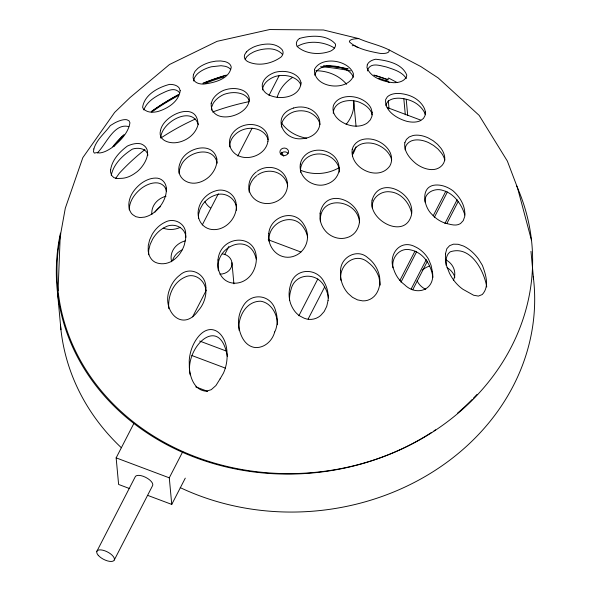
<?xml version="1.0" encoding="UTF-8"?>
<svg xmlns="http://www.w3.org/2000/svg" width="591" height="591" viewBox="0 0 591 591"><rect width="100%" height="100%" fill="white"/><g stroke="black" fill="none" stroke-linecap="round" stroke-linejoin="round"><path stroke-width="0.89" d="M218.411 270.789C213.713 246.683 249.845 230.741 256.191 258.976M340.977 280.333C338.207 265.071 355.472 251.109 368.319 262.574A30.658 28.338 89.4 0 1 379.008 277.489L380.294 285.106M446.006 265.167C445.873 260.498 445.917 254.817 450.202 251.84C470.466 244.984 484.103 270.523 486.74 286.975M393.03 267.753C391.094 257.58 399.9 247.141 410.538 249.882C423.481 252.49 431.319 265.034 432.871 277.393M148.644 254.765L148.71 250.259L150.07 244.63L152.604 239.141A30.658 24.792 -78 0 1 165.236 227.114C173.547 222.275 185.375 227.254 185.951 237.316M269.082 241.224C267.088 222.334 293.587 210.684 304.04 228.34A22.739 22.539 20 0 1 307.645 237.641M320.396 221.736C318.652 193.811 358.235 199.071 359.505 222.689M236.563 210.293C237.294 199.366 225.636 191.152 215.486 195.104A22.739 19.998 -53.3 0 0 202.617 204.545L200.009 209.266L198.591 214.282L198.487 218.411M372.367 208.32C370.904 198.45 380.604 190.583 389.994 191.824C401.045 192.681 409.378 202.816 411.587 213.092M425.121 202.24C423.828 192.659 435.013 187.473 443.087 190.487C454.183 193.575 461.711 204.486 464.858 215.013M249.166 192.105C248.634 185.737 251.7 179.479 256.745 175.638M300.553 172.321C299.836 166.041 303.161 159.777 308.613 156.652A19.776 17.242 10.2 0 1 332.438 158.381C336.501 161.698 339.773 166.662 339.419 172.092M58.066 290.713L60.201 236.444L65.306 208.18L82.829 157.634L114.61 112.453L130.064 97.537L169.484 64.522L217.089 41.326L269.622 29.55L323.506 29.986L358.767 38.607C368.747 43.054 379.599 45.056 389.262 50.021L420.822 66.547L438.204 77.953L479.146 115.385L507.344 161.055L517.48 187.702L531.472 240.249M352.495 156.054C352.066 150.816 356.1 146.265 360.687 144.307A22.739 17.671 32 0 1 375.484 144.093C381.971 146.25 387.836 150.683 390.725 156.999A18.107 14.96 37.5 0 1 391.656 160.043M281.368 127.058C281.117 119.7 287.425 113.952 293.978 111.795A19.355 15.573 -0.6 0 1 308.886 112.164C314.168 114.336 319.081 118.71 319.96 124.598M160.818 137.673C161.24 122.448 191.602 104.843 198.332 124.509M405.138 149.848C404.813 144.98 409.024 141.16 413.53 140.244A30.658 19.799 47.2 0 1 428.564 142.608L433.572 145.46L438.012 149.072L441.566 153.202A15.794 10.202 47.2 0 1 444.846 160.176M211.371 110.258L211.571 107.289L213.1 103.528A18.107 11.894 -23.8 0 1 223.989 94.412C230.062 92.218 236.925 91.812 242.96 94.353A22.739 14.361 -16.7 0 1 249.306 100.95M333.25 113.258C333.73 100.189 351.955 98.062 361.264 103.093A18.107 12.448 19.3 0 1 371.429 112.379L372.123 114.868M111.241 175.35C113.561 163.98 122.854 155.145 132.354 149.146C137.954 147.248 146.657 148.252 147.927 155.197M314.737 75.205C317.988 60.747 348.823 64.508 353.381 77.207M193.678 81.011C193.804 77.864 195.894 75.197 198.17 73.195A15.794 6.553 -20.8 0 1 211.319 66.783L221.041 65.704L225.193 66.295A30.658 12.714 -20.8 0 1 230.697 69.561M385.96 105.833L386.108 104.297L387.748 101.674A30.658 15.44 28.4 0 1 399.154 98.18C406.194 98.623 413.397 100.706 418.797 105.412A15.794 9.013 37.9 0 1 425.313 114.506M367.558 70.957L367.728 69.568C371.141 62.062 380.161 65.741 386.145 66.909C393.436 69.398 402.028 71.592 406.349 78.588M143.812 109.933C146.649 102.302 153.704 97.589 160.626 94.006C166.367 91.435 174.508 86.271 179.634 92.794M202.277 224.949L218.323 193.789M237.745 156.076L252.098 128.203M268.986 95.41L279.122 75.737M129.754 488.631L118.614 484.45L116.146 457.87L133.898 423.4M192.592 316.887L206.082 290.683M224.639 254.647L228.857 246.462M96.843 551.351L135.221 476.826A9.737 4.167 27.2 0 1 145.519 477.269A9.737 4.167 27.2 0 1 152.677 485.455L114.299 559.972M147.75 495.398L171.752 504.411L169.285 477.831L182.811 451.568M171.752 504.411L185.279 478.149M298.861 315.764L317.84 278.915M308.125 319.059L324.57 287.123M399.819 280.57L415.015 251.057M433.173 215.804L445.836 191.211M400.964 282.158L416.581 251.825M434.319 217.392L447.402 191.979M411.173 288.992L426.355 259.523M444.905 223.501L457.124 199.758M412.74 289.76L427.492 261.111M446.885 223.457L458.269 201.354M245.176 59.299L246.809 56.677L249.631 54.209L253.428 52.06A15.794 6.213 -10.9 0 1 267.945 48.802C273.256 48.602 278.959 50.287 282.513 54.402M297.207 46.482C308.103 39.996 323.705 41.377 334.462 48.011M97.345 152.884C106.173 144.411 113.989 122.566 128.882 126.644M113.871 146.612L116.479 142.896A229.869 200.46 -5.3 0 1 122.758 136.373M115.644 178.475L119.301 173.274A229.869 200.46 -5.3 0 1 144.928 149.575M256.391 171.841C250.067 176.539 246.942 185.323 249.978 192.777A19.355 17.737 -16.6 0 0 260.166 202.321C268.137 205.24 277.563 202.853 283.185 196.485A19.776 18.365 -7.6 0 0 283.857 174.242C277.644 166.145 265.226 165.377 257.233 171.227M257.58 175.025C265.581 169.174 277.992 169.942 284.212 178.031A19.776 18.365 -7.6 0 1 287.691 186.017M293.631 107.998C270.826 115.326 282.387 140.894 302.141 138.715A19.776 16.304 5.2 0 0 319.605 125.743C321.179 118.037 315.483 110.953 308.539 108.367M352.236 45.758L353.898 45.381L358.131 47.679M358.767 38.607L354.644 38.895A51.72 8.577 12 0 0 349.414 41.895C357.186 49.046 369.811 51.439 380.087 53.389A51.72 11.133 23.8 0 0 388.863 51.727L389.262 50.021M387.157 107.518L420.755 120.136M268.225 239.747L300.9 252.025M199.647 341.037L226.301 351.054M191.861 355.523L225.393 368.119M195.68 386.854L207.677 391.36M116.146 457.87L169.285 477.831M397.174 82.548L388.523 78.019L386.462 80.952L389.609 82.6M300.804 84.964C299.364 80.42 294.658 77.946 290.417 76.498A18.114 11.199 -2.1 0 0 275.532 76.365C270.161 78.241 264.783 81.698 262.936 87.365A22.739 14.051 -9.4 0 0 262.611 89.958M217.229 163.168C213.336 144.463 185.966 151.828 180.853 166.174A18.107 14.177 -43.3 0 0 179.132 173.422M166.307 191.122C165.731 185.921 160.782 182.649 155.788 182.826A30.658 20.087 -58.9 0 0 141.426 188.33C135.649 192.917 130.7 199.145 129.503 206.599A15.794 11.584 -68.3 0 0 129.266 209.938M205.934 290.587C205.232 280.592 194.757 272.119 185.035 277.127C172.971 282.38 167.704 296.209 168.775 308.65M227.313 356.314C219.793 312.654 184.163 348.158 190.162 374.827M530.977 251.308L533.577 279.336M406.224 99.399L407.716 115.481M403.816 98.594L405.315 114.78M388.294 100.736L389.048 108.833M356.041 126.238L353.662 100.64A38.962 33.975 -5.3 0 1 346.104 124.435M231.953 262.707L233.91 283.835M57.423 291.747L60.947 329.719M239.178 330.532C237.39 317.323 246.055 300.996 260.72 301.211C271.446 302.895 277.63 314.663 277.445 324.762M355.922 146.886A38.962 33.975 -5.3 0 1 352.768 154.288M339.241 167.63A38.962 33.975 -5.3 0 1 300.368 170.156M283.791 156.253A38.962 33.975 -5.3 0 1 281.7 152.242M306.707 138.198A38.962 33.975 -5.3 0 1 281.575 123.046M277.149 97.397A38.962 33.975 -5.3 0 1 292.309 77.591M315.801 70.75A38.962 33.975 -5.3 0 1 346.599 84.306M222.253 253.835A11.687 10.195 -5.3 0 1 231.945 264.702A11.687 10.195 -5.3 0 1 219.926 274.15M516.453 185.485A238.084 207.626 -5.3 0 1 317.663 472.098A238.084 207.626 -5.3 0 1 60.725 234.029M280.651 154.14A4.314 3.768 -5.3 0 1 288.083 153.342M113.502 145.778A230.224 200.77 -5.3 0 1 124.058 134.563M151.274 111.588A230.224 200.77 -5.3 0 1 178.452 94.663M202.853 83.279A230.224 200.77 -5.3 0 1 226.331 75.116M326.269 65.697A230.224 200.77 -5.3 0 1 347.996 68.785M373.822 75.005A230.224 200.77 -5.3 0 1 388.383 79.837M112.859 146.694A230.291 200.829 -5.3 0 1 122.765 136.041M151.252 111.788A230.291 200.829 -5.3 0 1 178.438 94.863M203.718 83.124A230.291 200.829 -5.3 0 1 226.338 75.308M323.558 65.631A230.291 200.829 -5.3 0 1 348.033 68.977M374.746 75.456A230.291 200.829 -5.3 0 1 387.593 79.726M328.411 297.967A30.658 30.23 -37.7 0 0 324.636 286.93C317.433 271.867 294.835 272.562 291.001 289.634A30.658 30.267 20.9 0 0 289.553 300.317M229.833 146.96A19.355 16.275 -18.4 0 1 231.569 139.18C235.639 131.845 244.157 127.782 252.423 128.336A19.776 16.097 -13.4 0 1 268.151 139.941M293.631 107.998A19.355 15.573 -0.6 0 1 308.539 108.367M533.259 276.625A237.663 207.256 -5.3 0 1 427.854 474.913A237.663 207.256 -5.3 0 1 180.211 487.612M121.34 447.734A237.663 207.256 -5.3 0 1 60.496 325.183M172.491 260.572A19.481 16.991 -5.3 0 1 182.102 249.89M422.151 270.323A19.481 16.991 -5.3 0 1 429.214 266.149M447.055 267.664A19.481 16.991 -5.3 0 1 454.878 277.245M155.005 212.088A19.481 16.991 -5.3 0 1 160.641 206.488M180.388 227.291A19.481 16.991 -5.3 0 1 163.175 228.141M151.872 214.548A19.481 16.991 -5.3 0 1 166.027 196.212M477.003 394.411A237.663 207.256 -5.3 0 1 473.332 398.29M472.083 399.568A237.663 207.256 -5.3 0 1 457.486 413.175M435.523 429.842A237.663 207.256 -5.3 0 1 433.993 430.861M431.696 432.361A237.663 207.256 -5.3 0 1 165.842 444.173A237.663 207.256 -5.3 0 1 60.459 233.135M151.821 111.928A229.869 200.46 -5.3 0 1 177.603 96.008M205.417 83.272A229.869 200.46 -5.3 0 1 223.649 77.015M320.618 66.672A229.869 200.46 -5.3 0 1 350.781 70.92M378.565 78.211A229.869 200.46 -5.3 0 1 387.179 81.189M160.789 138.087A229.869 200.46 -5.3 0 1 195.385 119.02M212.568 112.024A229.869 200.46 -5.3 0 1 248.885 101.689M445.636 259.678A19.481 16.991 -5.3 0 1 453.445 280.164M425.764 289.354A19.481 16.991 -5.3 0 1 417.106 280.695M171.7 261.783A19.481 16.991 -5.3 0 1 185.33 240.833M210.418 207.877A19.481 16.991 -5.3 0 1 204.944 201.657M205.86 287.455L205.838 293.557A30.658 28.516 78.2 0 1 198.473 310.393C182.405 333.546 161.387 310.445 169.432 289.9A30.658 26.846 -88.7 0 1 179.797 275.155C190.08 265.544 205.978 273.995 205.86 287.455M217.99 259.944C215.346 291.104 252.327 290.07 256.139 262.072C259.501 232.765 220.443 233.667 217.99 259.944M340.556 270.36L340.534 276.462A30.658 29.572 -72.4 0 0 348.055 293.417L352.517 297.332L357.503 299.881L362.667 300.878A15.794 15.233 -72.4 0 0 375.817 294.473C380.279 288.194 380.914 279.964 378.565 272.747A30.658 28.338 89.4 0 0 367.883 257.831C357.533 248.102 340.852 256.9 340.556 270.36M432.464 272.037C435.286 290.033 416.507 296.63 404.562 284.714A30.658 28.338 89.4 0 1 393.879 269.799C387.489 255.46 399.679 238.454 415.333 246.839A30.658 26.617 76.7 0 1 428.49 259.08L431.105 265.433L432.464 272.037M445.451 253.783L445.429 259.848L446.789 266.452L449.441 273.145A51.72 39.316 -84.9 0 0 462.96 289.302L473.635 295.249L478.4 296.084L482.256 294.532C489.806 286.472 485.713 274.35 482.382 265.322L478.533 259.035A51.72 34.721 81.5 0 0 463.403 246.004L458.188 244.29L453.489 244.172L449.625 245.657L446.862 248.663L445.451 253.783M185.677 233.275L185.626 239.067L184.296 245.006A30.658 26.846 -88.7 0 1 173.931 259.752C168.605 263.815 161.343 265.078 155.182 262.249A15.794 12.766 -78 0 1 148.186 250.916L148.275 245.516L149.634 239.88L152.168 234.398A30.658 24.792 -78 0 1 164.793 222.364C173.451 217.303 185.33 222.955 185.677 233.275M268.757 233.526C267.583 242.369 272.096 251.736 280.267 255.622A18.107 17.966 -25.9 0 0 295.153 255.74C301.698 253.059 306.249 246.853 307.298 239.909A22.739 22.539 20 0 0 303.663 224.262C294.163 208.187 270.168 216.232 268.757 233.526M320.093 213.211L320.004 218.544A22.739 22.236 41.6 0 0 327.281 232.92C332.497 237.589 339.906 239.732 346.71 237.7A18.092 17.235 46.5 0 0 357.585 228.584C368.976 204.552 326.003 183.018 320.093 213.211M464.822 213.381L464.77 216.306L463.285 220.583L460.515 223.568C456.171 226.323 451.28 224.587 446.774 223.561A30.658 24.527 66.2 0 1 432.006 214.452C422.897 206.067 419.987 184.377 437.525 184.998A30.658 22.199 56.5 0 1 452.935 190.738C459.377 196.426 464.681 204.619 464.822 213.381M236.223 204.493C237.708 218.663 223.753 232.714 209.421 229.027A18.107 16.688 -56.5 0 1 199.263 219.734C196.766 213.292 198.443 206.045 202.24 200.475A22.739 19.998 -53.3 0 1 215.102 191.033C224.669 187.458 235.624 194.173 236.223 204.493M166.322 188.093C166.847 195.562 163.426 202.661 158.676 208.224A30.658 22.488 -68.3 0 1 144.684 217.104L139.978 217.577L135.797 216.675L132.421 214.467A15.794 11.584 -68.3 0 1 129.06 201.856C130.256 194.402 135.206 188.174 140.983 183.587A30.658 20.087 -58.9 0 1 155.344 178.083C161.217 177.714 165.975 182.324 166.322 188.093M372.094 200.12C367.691 220.162 404.953 240.249 411.432 215.035C415.924 193.102 379.585 174.293 372.094 200.12M300.346 164.047C298.034 178.009 313.984 188.647 326.572 184.163A19.355 17.479 8.9 0 0 337.491 175.298C341.162 168.176 338.421 159.208 332.083 154.583A19.776 17.242 10.2 0 0 308.266 152.862C304.202 155.293 301.115 159.326 300.346 164.047M110.628 169.787L110.539 171.929L111.603 175.387L113.841 177.625L117.092 178.489L121.185 178.349A30.658 20.087 -58.9 0 0 135.546 172.845C143.879 167.386 154.761 149.479 141.116 143.931A30.658 17.76 -49.6 0 0 127.397 146.066C119.626 151.784 112.068 159.925 110.628 169.787M216.853 159.09C217.362 165.894 213.816 172.336 208.985 176.886A22.739 18.919 -48.8 0 1 194.757 183.18C188.773 183.572 182.553 180.728 179.959 175.121A18.107 14.177 -43.3 0 1 180.477 162.097C185.589 147.75 212.959 140.385 216.853 159.09M352.221 149.316C349.37 168.095 378.336 182.213 389.838 165.945A18.107 14.96 37.5 0 0 390.348 152.921C387.46 146.605 381.594 142.172 375.1 140.015A22.739 17.671 32 0 0 360.311 140.237C356.417 141.929 353.27 145.135 352.221 149.316M267.922 141.456C265.226 158.159 238.557 164.232 230.675 148.156A19.355 16.275 -18.4 0 1 231.214 135.383C235.292 128.048 243.802 123.984 252.069 124.538A19.776 16.097 -13.4 0 1 268.092 137.784L267.922 141.456M160.508 130.559C157.96 139.986 168.465 143.495 175.845 142.69C185.685 141.633 195.259 134.851 197.948 125.07C198.332 99.783 163.338 114.403 160.508 130.559M404.835 142.734C403.535 151.37 410.028 158.809 416.249 163.855A30.658 22.199 56.5 0 0 431.659 169.602C437.266 169.846 442.888 166.588 444.484 161.062A15.794 10.202 47.2 0 0 441.122 148.459L437.569 144.33L433.137 140.717L428.12 137.866A30.658 19.799 47.2 0 0 413.087 135.494L409.223 136.949L406.409 139.417L404.835 142.734M372.167 112.327L371.946 116.25L370.394 119.796L367.624 122.721A22.739 16.592 25.9 0 1 354.194 126.09C344.191 125.255 330.325 117.084 333.45 105.383C338.059 95.254 352 94.9 360.887 99.015A18.107 12.448 19.3 0 1 371.052 108.308L372.167 112.327M211.194 103.218C209.931 126.341 249.816 117.055 249.299 98.579A22.739 14.361 -16.7 0 0 242.583 90.275C236.548 87.734 229.685 88.148 223.612 90.334A18.107 11.894 -23.8 0 0 212.723 99.458L211.194 103.218M425.357 112.002L425.092 115.489L423.488 118.407L420.644 120.571A30.658 17.494 37.9 0 1 406.97 121.354C397.315 118.71 384.342 111.123 385.664 99.547L387.304 96.931A30.658 15.44 28.4 0 1 398.718 93.437C405.751 93.88 412.954 95.964 418.362 100.669A15.794 9.013 37.9 0 1 425.357 112.002M301.063 82.925C299.718 98.719 276.182 101.142 265.632 92.861A22.739 14.051 -9.4 0 1 262.559 83.287C264.406 77.62 269.777 74.156 275.155 72.301A18.114 11.177 -2.1 0 1 290.033 72.427C295.079 73.927 300.154 77.428 301.063 82.925M314.493 69.406C313.282 87.749 346.001 91.967 353.123 76.712L353.448 73.934C348.919 59.876 321.253 55.768 314.493 69.406M180.189 90.682C178.859 101.615 167.608 108.678 157.79 111.536A30.658 15.669 -40.2 0 1 145.681 110.547L143.532 109.246L142.601 107.252C144.573 94.545 158.262 87.335 169.551 84.38A30.658 13.948 -30.6 0 1 179.199 88.044L180.189 90.682M193.39 74.725L193.087 77.805L194.077 80.442A30.658 13.948 -30.6 0 0 203.718 84.114C214.082 82.747 229.19 79.305 231.229 67.263A30.658 12.714 -20.8 0 0 224.757 61.553L220.598 60.954L215.87 61.124L210.876 62.04A15.794 6.553 -20.8 0 0 197.734 68.445L194.956 71.4L193.39 74.725M93.836 148.954L93.518 151.835L94.383 153.113L96.488 152.633L99.569 152.966A51.72 19.895 -58.6 0 0 112.925 146.908C120.475 140.717 128.35 132.79 129.946 122.81L129.015 120.808L126.888 119.766A51.72 15.3 -47.3 0 0 115.142 122.699L110.332 125.558C104.806 133.211 96.54 139.609 93.836 148.954M367.284 64.818L366.959 67.603C370.749 77.79 383.374 81.669 393.281 82.696A30.658 15.44 28.4 0 0 404.687 79.194L406.386 77.214L406.771 75.072C402.057 63.363 386.869 60.474 375.691 59.226A30.658 13.77 18.8 0 0 367.284 64.818M328.071 300.413L326.742 306.352L324.178 311.538L320.551 315.609A15.809 15.588 -37.7 0 1 302.045 317.123C296.364 314.678 292.671 309.174 290.573 303.538A30.658 30.267 20.9 0 1 290.565 284.892C294.392 267.819 316.99 267.125 324.193 282.188A30.658 30.23 -37.7 0 1 328.071 300.413M274.689 331.965C272.421 340.719 264.738 347.907 255.489 347.582C244.74 346.452 239.798 334.971 238.638 325.471A30.658 29.683 58.8 0 1 242.465 307.305C250.207 291.636 271.683 294.074 275.687 311.139A30.658 30.267 20.9 0 1 275.694 329.778L274.689 331.965M220.088 378.89L215.922 385.554L211.246 389.683L206.318 391.205C194.594 390.555 190.066 377.701 189.334 367.624L189.238 360.281A51.72 43.483 55.9 0 1 196.242 339.515C209.133 320.248 225.474 331.625 226.914 351.017A51.72 46.039 34.7 0 1 223.457 373.113L220.088 378.89M246.373 51.934L244.733 54.549A30.658 12.056 -10.9 0 0 247.57 61.538C258.26 66.672 271.727 63.843 281.035 57.046A30.658 12.019 -0.9 0 0 282.07 49.651C278.524 45.537 272.82 43.86 267.501 44.059A15.794 6.213 -10.9 0 0 252.992 47.317L249.188 49.467L246.373 51.934M299.637 38.393L298.418 39.316A30.658 12.019 -0.9 0 0 297.384 46.711C306.086 54.342 320.093 55.111 330.657 51.07A30.658 12.603 9 0 0 335.525 44.148C327.444 34.418 310.888 35.194 299.637 38.393M98.291 555.355A9.737 4.167 27.2 0 0 113.598 560.829A9.737 4.167 27.2 0 0 104.829 550.805A9.737 4.167 27.2 0 0 98.291 555.355M281.479 154.783A4.314 3.768 -5.3 0 0 288.474 152.338A4.314 3.768 -5.3 0 0 282.712 148.319A4.314 3.768 -5.3 0 0 281.479 154.783"/></g></svg>
